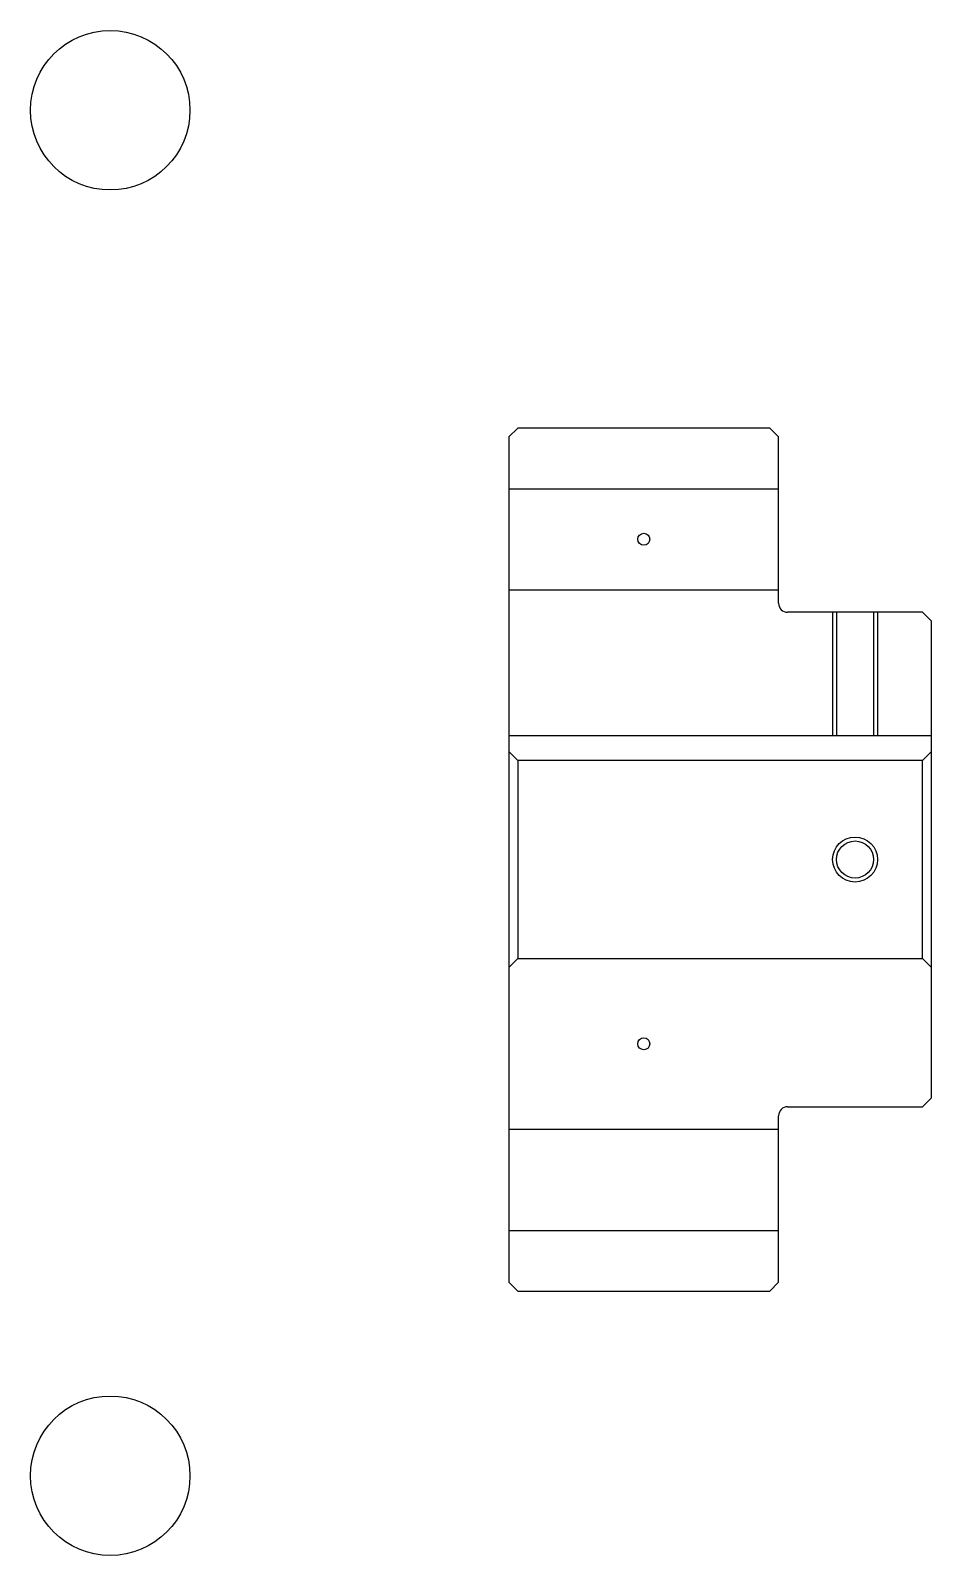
# Model space of a CAD drawing. Header units: metres. Extents: x 126 to 455, y 103 to 273.
# Drawn here: x 126.4 to 226.6, y 103.3 to 272.9 of the extents above.
import ezdxf

# ---------------------------------------------------------------- set-up
doc = ezdxf.new("R2010")
doc.units = ezdxf.units.M

msp = doc.modelspace()

# ---------------------------------------------------------------- linework, layer by layer
at = {"color": 4}
for p, q in [((179.608688, 221.967392), (209.608688, 221.967392)), ((179.608688, 210.717392), (209.608688, 210.717392)), ((179.608688, 194.517395), (226.608688, 194.517395)), ((180.608688, 191.717392), (180.608688, 169.717392)), ((225.608688, 191.717392), (226.608688, 192.717392)), ((225.608688, 169.717392), (226.608688, 168.717392)), ((179.608688, 150.717392), (209.608688, 150.717392)), ((179.608688, 139.467392), (209.608688, 139.467392))]:
    msp.add_line(p, q, dxfattribs=at)
for points in [[(209.608688, 209.217392), (209.608688, 227.717392), (208.608688, 228.717392), (180.608688, 228.717392), (179.608688, 227.717392), (179.608688, 168.717392)], [(210.608688, 153.217392), (225.608688, 153.217392), (226.608688, 154.217392), (226.608688, 207.217392), (225.608688, 208.217392), (210.608688, 208.217392)], [(215.608688, 208.217392), (215.608688, 194.517395)], [(216.043686, 208.217392), (216.043686, 194.517395)], [(220.173691, 208.217392), (220.173691, 194.517395)], [(220.608688, 208.217392), (220.608688, 194.517395)], [(179.608688, 168.717392), (180.608688, 169.717392), (225.608688, 169.717392), (225.608688, 191.717392), (180.608688, 191.717392), (179.608688, 192.717392)], [(179.608688, 168.717392), (179.608688, 133.717392), (180.608688, 132.717392), (208.608688, 132.717392), (209.608688, 133.717392), (209.608688, 152.217392)]]:
    msp.add_lwpolyline(points, dxfattribs=at)
at = {"color": 5}
for centre, radius in [((135.260864, 264.065216), 8.869565), ((194.608688, 216.342392), 0.665217), ((194.608688, 160.217392), 0.665217), ((135.260864, 112.169563), 8.869565)]:
    msp.add_circle(centre, radius, dxfattribs=at)
at = {"color": 7}
msp.add_circle((218.108688, 180.717392), 2.5, dxfattribs=at)
at = {"color": 4}
msp.add_circle((218.108688, 180.717392), 2.065, dxfattribs=at)
for centre, start, end in [((210.608688, 209.217392), 180, 270), ((210.608688, 152.217392), 90, 180)]:
    msp.add_arc(centre, 1, start, end, dxfattribs=at)

doc.saveas('drawing.dxf')
